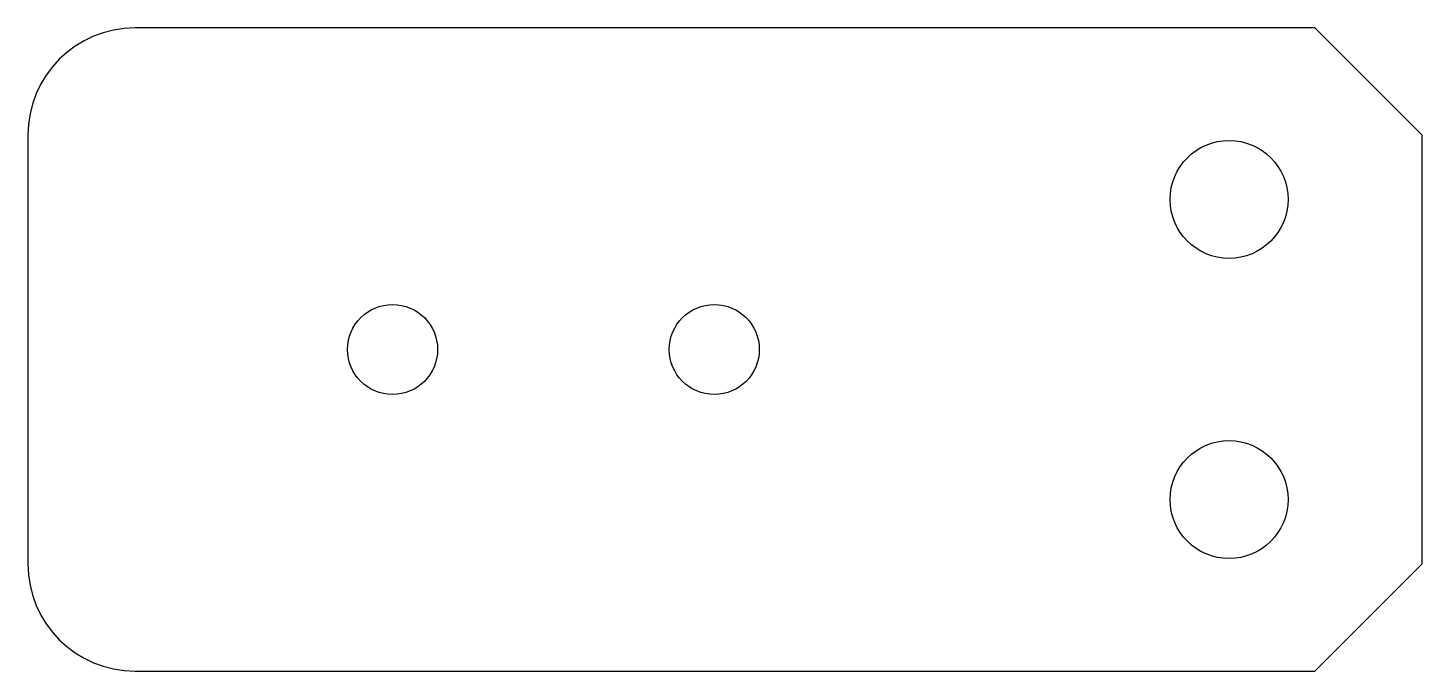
# Model space of a CAD drawing. Extents: x 0 to 65, y 0 to 30.
import ezdxf

# ---------------------------------------------------------------- set-up
doc = ezdxf.new("R2010")
doc.units = 0
doc.header["$MEASUREMENT"] = 0
doc.layers.get('0').update_dxf_attribs({"linetype": 'CONTINUOUS'})

msp = doc.modelspace()

# ---------------------------------------------------------------- linework, layer by layer
for p, q in [((60, 30), (5, 30)), ((65, 25), (60, 30)), ((0, 25), (0, 5)), ((65, 5), (65, 25)), ((60, 0), (65, 5)), ((5, 0), (60, 0))]:
    msp.add_line(p, q)
for centre, radius in [((56, 22), 2.75), ((17, 15), 2.1), ((32, 15), 2.1), ((56, 8), 2.75)]:
    msp.add_circle(centre, radius)
for centre, start, end in [((5, 25), 90, 180), ((5, 5), 180, 270)]:
    msp.add_arc(centre, 5, start, end)

doc.saveas('drawing.dxf')
